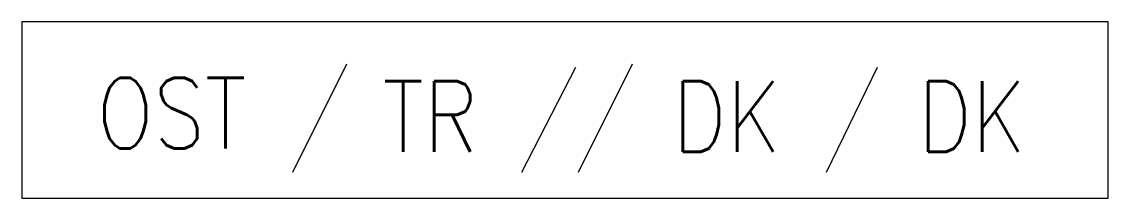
# Model space of a CAD drawing. Extents: x 202 to 310, y 138 to 155.
import ezdxf
from ezdxf.enums import TextEntityAlignment as Align

# ---------------------------------------------------------------- set-up
doc = ezdxf.new("R2010")
doc.units = 0
doc.header["$LTSCALE"] = 6
doc.layers.add('1', color=7, linetype='CONTINUOUS')
doc.styles.get("Standard").update_dxf_attribs({"font": 'simplex', "width": 0.85})

msp = doc.modelspace()

# ---------------------------------------------------------------- linework, layer by layer
at = {"layer": '1', "color": 0}
for p, q in [((202.5, 155), (202.5, 137.5)), ((310, 155), (202.5, 155)), ((310, 137.5), (310, 155)), ((229.32, 140.08), (234.65, 150.82)), ((257.58, 140.08), (262.92, 150.82)), ((251.98, 140.08), (257.32, 150.5)), ((282.11, 140.08), (287.18, 150.5)), ((202.5, 137.5), (310, 137.5))]:
    msp.add_line(p, q, dxfattribs=at)

# ---------------------------------------------------------------- texts
at = {"layer": '1', "color": 0, "width": 0.85}
for tag, text, p in [('OST', 'OS..', (217.32, 145.94)), ('TR', 'T..', (242.92, 145.61)), ('DK', 'D..', (272.25, 145.61)), ('DK', '', (296.51, 145.61))]:
    msp.add_attdef(tag, text=text, height=7, dxfattribs=at).set_placement(p, align=Align.MIDDLE)

doc.saveas('drawing.dxf')
